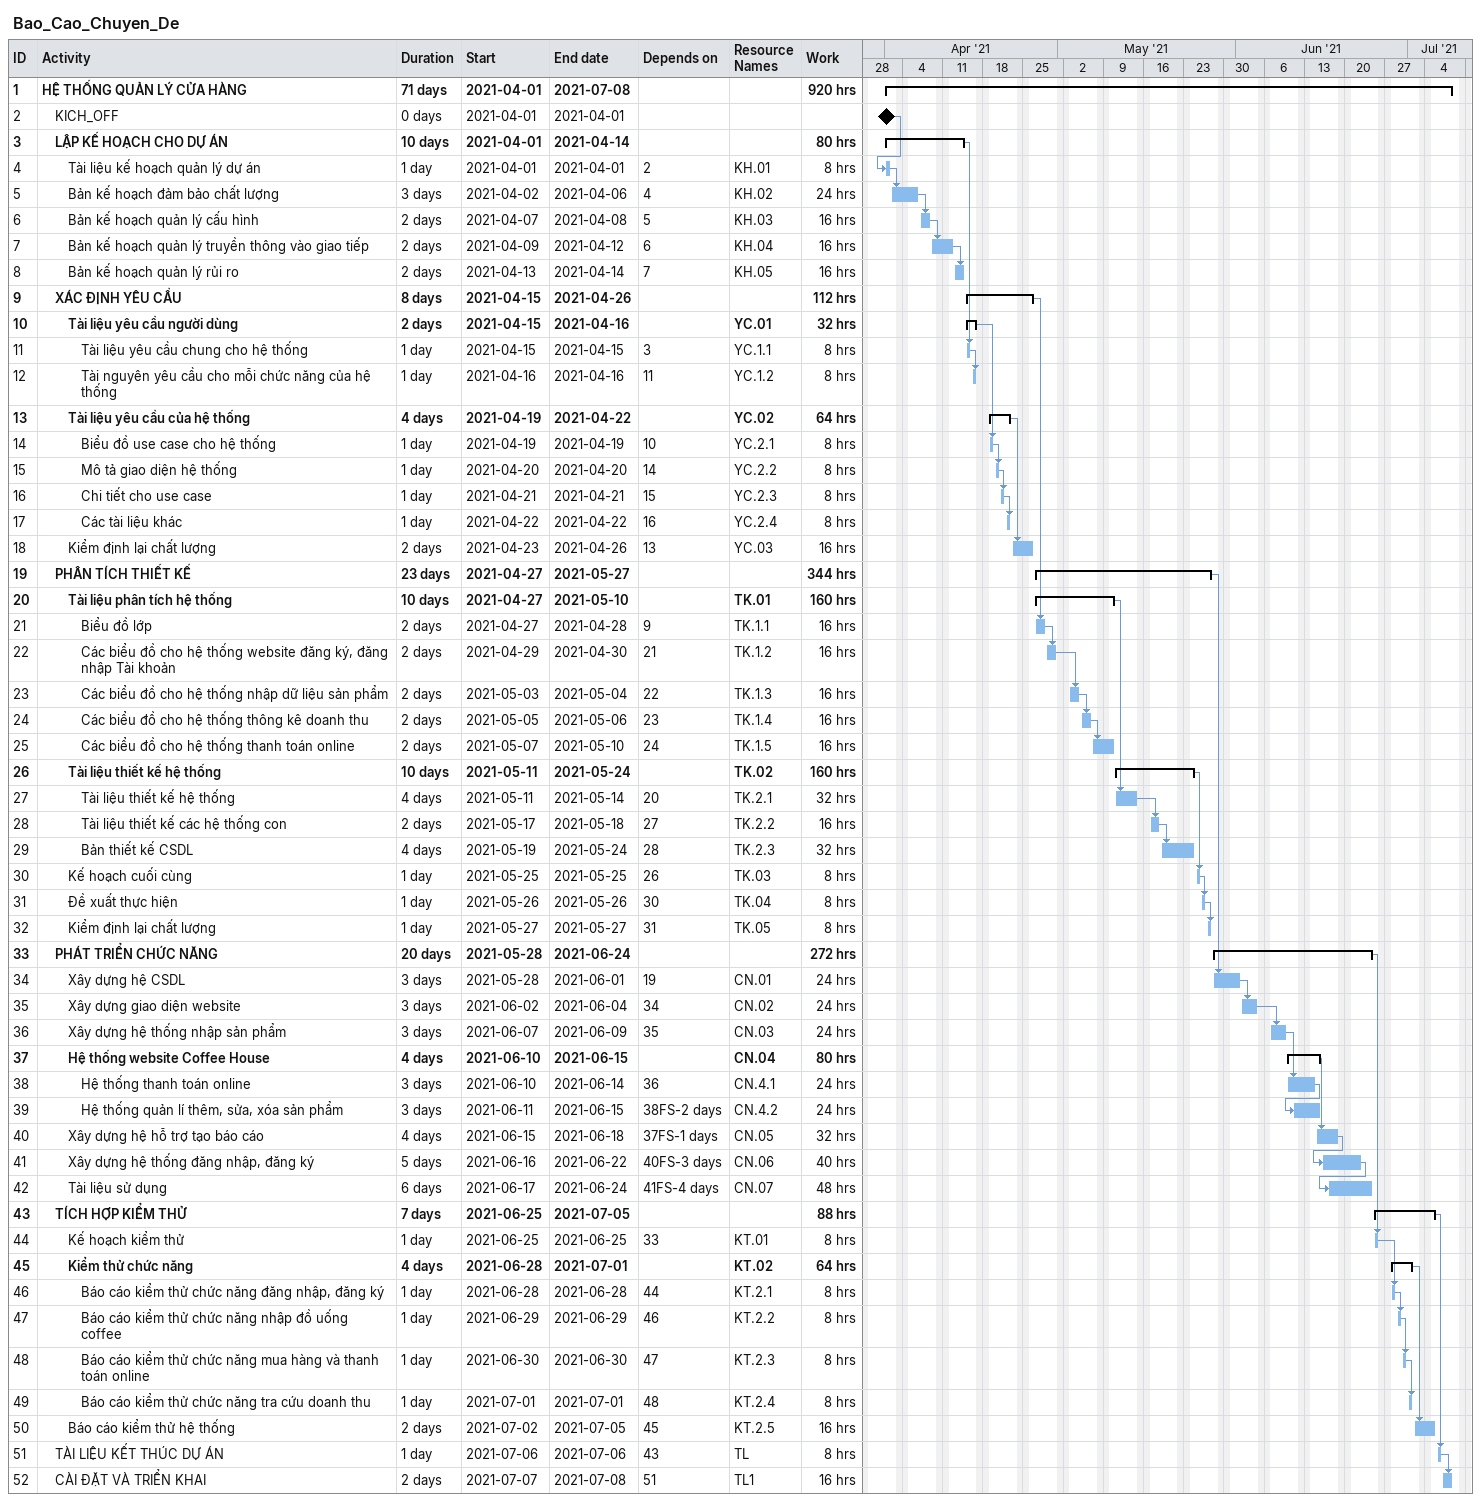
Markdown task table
Bao_Cao_Chuyen_De

| ID | Level | Task | Duration | Start | Finish | Predecessors | Resources | Work (h) |
|---|---|---|---|---|---|---|---|---|
| 1 | 1 | **HỆ THỐNG QUẢN LÝ CỬA HÀNG** | 71d | 2021-04-01 | 2021-07-08 |  |  | 920 |
| 2 | 2 | KICH_OFF | 0d | 2021-04-01 | 2021-04-01 |  |  |  |
| 3 | 2 | **LẬP KẾ HOẠCH CHO DỰ ÁN** | 10d | 2021-04-01 | 2021-04-14 |  |  | 80 |
| 4 | 3 | Tài liệu kế hoạch quản lý dự án | 1d | 2021-04-01 | 2021-04-01 | 2 | KH.01 | 8 |
| 5 | 3 | Bản kế hoạch đảm bảo chất lượng | 3d | 2021-04-02 | 2021-04-06 | 4 | KH.02 | 24 |
| 6 | 3 | Bản kế hoạch quản lý cấu hình | 2d | 2021-04-07 | 2021-04-08 | 5 | KH.03 | 16 |
| 7 | 3 | Bản kế hoạch quản lý truyền thông vào giao tiếp | 2d | 2021-04-09 | 2021-04-12 | 6 | KH.04 | 16 |
| 8 | 3 | Bản kế hoạch quản lý rủi ro | 2d | 2021-04-13 | 2021-04-14 | 7 | KH.05 | 16 |
| 9 | 2 | **XÁC ĐỊNH YÊU CẦU** | 8d | 2021-04-15 | 2021-04-26 |  |  | 112 |
| 10 | 3 | **Tài liệu yêu cầu người dùng** | 2d | 2021-04-15 | 2021-04-16 |  | YC.01 | 32 |
| 11 | 4 | Tài liệu yêu cầu chung cho hệ thống | 1d | 2021-04-15 | 2021-04-15 | 3 | YC.1.1 | 8 |
| 12 | 4 | Tài nguyên yêu cầu cho mỗi chức năng của hệ thống | 1d | 2021-04-16 | 2021-04-16 | 11 | YC.1.2 | 8 |
| 13 | 3 | **Tài liệu yêu cầu của hệ thống** | 4d | 2021-04-19 | 2021-04-22 |  | YC.02 | 64 |
| 14 | 4 | Biểu đồ use case cho hệ thống | 1d | 2021-04-19 | 2021-04-19 | 10 | YC.2.1 | 8 |
| 15 | 4 | Mô tả giao diện hệ thống | 1d | 2021-04-20 | 2021-04-20 | 14 | YC.2.2 | 8 |
| 16 | 4 | Chi tiết cho use case | 1d | 2021-04-21 | 2021-04-21 | 15 | YC.2.3 | 8 |
| 17 | 4 | Các tài liệu khác | 1d | 2021-04-22 | 2021-04-22 | 16 | YC.2.4 | 8 |
| 18 | 3 | Kiểm định lại chất lượng | 2d | 2021-04-23 | 2021-04-26 | 13 | YC.03 | 16 |
| 19 | 2 | **PHÂN TÍCH THIẾT KẾ** | 23d | 2021-04-27 | 2021-05-27 |  |  | 344 |
| 20 | 3 | **Tài liệu phân tích hệ thống** | 10d | 2021-04-27 | 2021-05-10 |  | TK.01 | 160 |
| 21 | 4 | Biểu đồ lớp | 2d | 2021-04-27 | 2021-04-28 | 9 | TK.1.1 | 16 |
| 22 | 4 | Các biểu đồ cho hệ thống website đăng ký, đăng nhập Tài khoản | 2d | 2021-04-29 | 2021-04-30 | 21 | TK.1.2 | 16 |
| 23 | 4 | Các biểu đồ cho hệ thống nhập dữ liệu sản phẩm | 2d | 2021-05-03 | 2021-05-04 | 22 | TK.1.3 | 16 |
| 24 | 4 | Các biểu đồ cho hệ thống thông kê doanh thu | 2d | 2021-05-05 | 2021-05-06 | 23 | TK.1.4 | 16 |
| 25 | 4 | Các biểu đồ cho hệ thống thanh toán online | 2d | 2021-05-07 | 2021-05-10 | 24 | TK.1.5 | 16 |
| 26 | 3 | **Tài liệu thiết kế hệ thống** | 10d | 2021-05-11 | 2021-05-24 |  | TK.02 | 160 |
| 27 | 4 | Tài liệu thiết kế hệ thống | 4d | 2021-05-11 | 2021-05-14 | 20 | TK.2.1 | 32 |
| 28 | 4 | Tài liệu thiết kế các hệ thống con | 2d | 2021-05-17 | 2021-05-18 | 27 | TK.2.2 | 16 |
| 29 | 4 | Bản thiết kế CSDL | 4d | 2021-05-19 | 2021-05-24 | 28 | TK.2.3 | 32 |
| 30 | 3 | Kế hoạch cuối cùng | 1d | 2021-05-25 | 2021-05-25 | 26 | TK.03 | 8 |
| 31 | 3 | Đề xuất thực hiện | 1d | 2021-05-26 | 2021-05-26 | 30 | TK.04 | 8 |
| 32 | 3 | Kiểm định lại chất lượng | 1d | 2021-05-27 | 2021-05-27 | 31 | TK.05 | 8 |
| 33 | 2 | **PHÁT TRIỂN CHỨC NĂNG** | 20d | 2021-05-28 | 2021-06-24 |  |  | 272 |
| 34 | 3 | Xây dựng hệ CSDL | 3d | 2021-05-28 | 2021-06-01 | 19 | CN.01 | 24 |
| 35 | 3 | Xây dựng giao diện website | 3d | 2021-06-02 | 2021-06-04 | 34 | CN.02 | 24 |
| 36 | 3 | Xây dựng hệ thống nhập sản phẩm | 3d | 2021-06-07 | 2021-06-09 | 35 | CN.03 | 24 |
| 37 | 3 | **Hệ thống website Coffee House** | 4d | 2021-06-10 | 2021-06-15 |  | CN.04 | 80 |
| 38 | 4 | Hệ thống thanh toán online | 3d | 2021-06-10 | 2021-06-14 | 36 | CN.4.1 | 24 |
| 39 | 4 | Hệ thống quản lí thêm, sửa, xóa sản phẩm | 3d | 2021-06-11 | 2021-06-15 | 38FS-2d | CN.4.2 | 24 |
| 40 | 3 | Xây dựng hệ hỗ trợ tạo báo cáo | 4d | 2021-06-15 | 2021-06-18 | 37FS-1d | CN.05 | 32 |
| 41 | 3 | Xây dựng hệ thống đăng nhập, đăng ký | 5d | 2021-06-16 | 2021-06-22 | 40FS-3d | CN.06 | 40 |
| 42 | 3 | Tài liệu sử dụng | 6d | 2021-06-17 | 2021-06-24 | 41FS-4d | CN.07 | 48 |
| 43 | 2 | **TÍCH HỢP KIỂM THỬ** | 7d | 2021-06-25 | 2021-07-05 |  |  | 88 |
| 44 | 3 | Kế hoạch kiểm thử | 1d | 2021-06-25 | 2021-06-25 | 33 | KT.01 | 8 |
| 45 | 3 | **Kiểm thử chức năng** | 4d | 2021-06-28 | 2021-07-01 |  | KT.02 | 64 |
| 46 | 4 | Báo cáo kiểm thử chức năng đăng nhập, đăng ký | 1d | 2021-06-28 | 2021-06-28 | 44 | KT.2.1 | 8 |
| 47 | 4 | Báo cáo kiểm thử chức năng nhập đồ uống coffee | 1d | 2021-06-29 | 2021-06-29 | 46 | KT.2.2 | 8 |
| 48 | 4 | Báo cáo kiểm thử chức năng mua hàng và thanh toán online | 1d | 2021-06-30 | 2021-06-30 | 47 | KT.2.3 | 8 |
| 49 | 4 | Báo cáo kiểm thử chức năng tra cứu doanh thu | 1d | 2021-07-01 | 2021-07-01 | 48 | KT.2.4 | 8 |
| 50 | 3 | Báo cáo kiểm thử hệ thống | 2d | 2021-07-02 | 2021-07-05 | 45 | KT.2.5 | 16 |
| 51 | 2 | TÀI LIỆU KẾT THÚC DỰ ÁN | 1d | 2021-07-06 | 2021-07-06 | 43 | TL | 8 |
| 52 | 2 | CÀI ĐẶT VÀ TRIỂN KHAI | 2d | 2021-07-07 | 2021-07-08 | 51 | TL1 | 16 |
